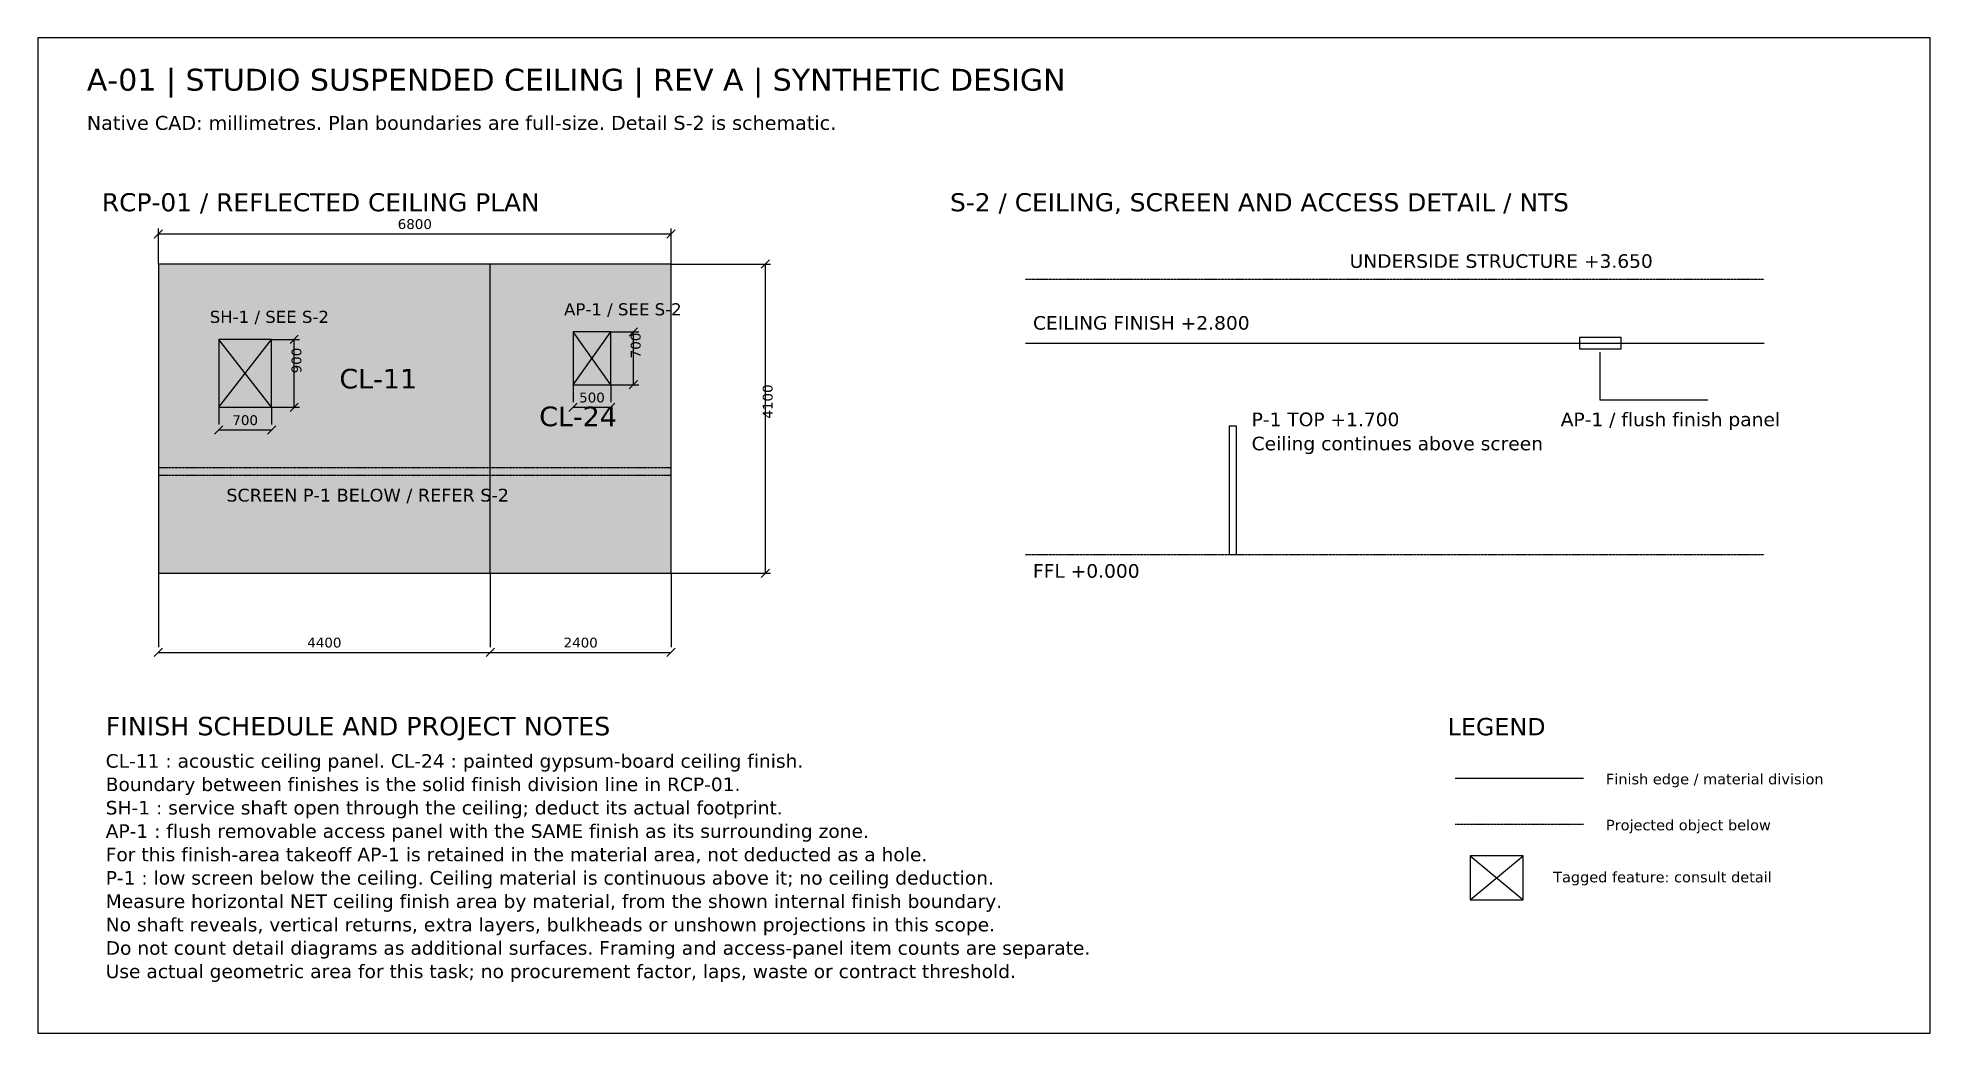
# Model space of a CAD drawing. Header units: millimetres. Extents: x 0 to 25100, y 0 to 13200.
import ezdxf
from ezdxf.enums import TextEntityAlignment as Align

# ---------------------------------------------------------------- set-up
doc = ezdxf.new("R2010")
doc.units = ezdxf.units.MM
doc.linetypes.add('DASHED', pattern=[1.524, 1.27, -0.254])
for name, color, linetype in [('ANNOTATION', 7, 'CONTINUOUS'), ('BORDER', 8, 'CONTINUOUS'), ('CONTEXT', 8, 'DASHED'), ('DIMENSION', 8, 'CONTINUOUS'), ('FILL-A', 254, 'CONTINUOUS'), ('FILL-B', 253, 'CONTINUOUS'), ('FINISH', 3, 'CONTINUOUS'), ('OPENINGS', 1, 'CONTINUOUS'), ('SYMBOL', 7, 'CONTINUOUS')]:
    doc.layers.add(name, color=color, linetype=linetype)
doc.styles.get("Standard").update_dxf_attribs({"font": 'DejaVuSans.ttf'})

msp = doc.modelspace()

# ---------------------------------------------------------------- hatches: boundary and pattern name
at = {"layer": 'FILL-A'}
msp.add_hatch(color=256, dxfattribs=at).paths.add_polyline_path([(1600, 6100), (6000, 6100), (6000, 10200), (1600, 10200)])
at = {"layer": 'FILL-B'}
msp.add_hatch(color=256, dxfattribs=at).paths.add_polyline_path([(6000, 6100), (8400, 6100), (8400, 10200), (6000, 10200)])

# ---------------------------------------------------------------- linework, layer by layer
at = {"layer": 'ANNOTATION'}
msp.add_lwpolyline([(20720, 9030), (20720, 8400), (22150, 8400)], dxfattribs=at)
at = {"layer": 'BORDER'}
msp.add_lwpolyline([(0, 0), (25100, 0), (25100, 13200), (0, 13200)], close=True, dxfattribs=at)
at = {"layer": 'CONTEXT'}
for p, q in [((13100, 10000), (22900, 10000)), ((1600, 7500), (8400, 7500)), ((1600, 7400), (8400, 7400)), ((13100, 6350), (22900, 6350)), ((18800, 2770), (20500, 2770))]:
    msp.add_line(p, q, dxfattribs=at)
at = {"layer": 'DIMENSION'}
for p, q in [((1545, 10545), (1655, 10655)), ((1600, 10200), (1600, 10670)), ((1600, 10600), (8400, 10600)), ((8345, 10545), (8455, 10655)), ((8400, 10200), (8400, 10670)), ((8400, 10200), (9720, 10200)), ((9595, 10145), (9705, 10255)), ((9650, 6100), (9650, 10200)), ((7600, 9300), (7970, 9300)), ((7845, 9245), (7955, 9355)), ((7900, 8600), (7900, 9300)), ((3100, 9200), (3470, 9200)), ((3345, 9145), (3455, 9255)), ((3400, 8300), (3400, 9200)), ((7100, 8600), (7100, 8370)), ((7600, 8600), (7600, 8370)), ((7600, 8600), (7970, 8600)), ((7845, 8545), (7955, 8655)), ((2400, 8300), (2400, 8070)), ((3100, 8300), (3100, 8070)), ((3100, 8300), (3470, 8300)), ((3345, 8245), (3455, 8355)), ((7045, 8245), (7155, 8355)), ((7100, 8300), (7600, 8300)), ((7545, 8245), (7655, 8355)), ((2345, 7945), (2455, 8055)), ((3045, 7945), (3155, 8055)), ((2400, 8000), (3100, 8000)), ((1600, 6100), (1600, 5120)), ((6000, 6100), (6000, 5120)), ((6000, 6100), (6000, 5120)), ((8400, 6100), (8400, 5120)), ((8400, 6100), (9720, 6100)), ((9595, 6045), (9705, 6155)), ((1545, 4995), (1655, 5105)), ((1600, 5050), (6000, 5050)), ((5945, 4995), (6055, 5105)), ((5945, 4995), (6055, 5105)), ((6000, 5050), (8400, 5050)), ((8345, 4995), (8455, 5105))]:
    msp.add_line(p, q, dxfattribs=at)
at = {"layer": 'FINISH'}
for p, q in [((6000, 6100), (6000, 10200)), ((13100, 9150), (22900, 9150)), ((18800, 3380), (20500, 3380))]:
    msp.add_line(p, q, dxfattribs=at)
msp.add_lwpolyline([(1600, 6100), (8400, 6100), (8400, 10200), (1600, 10200)], close=True, dxfattribs=at)
at = {"layer": 'OPENINGS'}
for p, q in [((7100, 8600), (7600, 9300)), ((7600, 8600), (7100, 9300)), ((2400, 8300), (3100, 9200)), ((3100, 8300), (2400, 9200)), ((19000, 1770), (19700, 2350)), ((19000, 2350), (19700, 1770))]:
    msp.add_line(p, q, dxfattribs=at)
for points in [[(7100, 8600), (7600, 8600), (7600, 9300), (7100, 9300)], [(2400, 8300), (3100, 8300), (3100, 9200), (2400, 9200)], [(20450, 9075), (21000, 9075), (21000, 9225), (20450, 9225)], [(19000, 1770), (19700, 1770), (19700, 2350), (19000, 2350)]]:
    msp.add_lwpolyline(points, close=True, dxfattribs=at)
at = {"layer": 'SYMBOL'}
msp.add_lwpolyline([(15800, 6350), (15900, 6350), (15900, 8050), (15800, 8050)], close=True, dxfattribs=at)

# ---------------------------------------------------------------- texts
at = {"layer": 'ANNOTATION'}
for s, height, p in [('A-01 | STUDIO SUSPENDED CEILING | REV A | SYNTHETIC DESIGN', 290, (650, 12500)), ('Native CAD: millimetres. Plan boundaries are full-size. Detail S-2 is schematic.', 185, (650, 11980)), ('RCP-01 / REFLECTED CEILING PLAN', 240, (850, 10900)), ('S-2 / CEILING, SCREEN AND ACCESS DETAIL / NTS', 240, (12100, 10900)), ('UNDERSIDE STRUCTURE +3.650', 180, (17400, 10150)), ('SH-1 / SEE S-2', 160, (2280, 9420)), ('AP-1 / SEE S-2', 160, (6980, 9520)), ('CEILING FINISH +2.800', 180, (13200, 9330)), ('CL-11', 260, (4000, 8550)), ('CL-24', 260, (6650, 8050)), ('P-1 TOP +1.700', 180, (16100, 8050)), ('AP-1 / flush finish panel', 180, (20200, 8050)), ('Ceiling continues above screen', 180, (16100, 7730)), ('FFL +0.000', 180, (13200, 6040)), ('FINISH SCHEDULE AND PROJECT NOTES', 245, (900, 3950)), ('LEGEND', 230, (18700, 3950)), ('CL-11 : acoustic ceiling panel. CL-24 : painted gypsum-board ceiling finish.', 180, (900, 3520)), ('Boundary between finishes is the solid finish division line in RCP-01.', 180, (900, 3210)), ('Finish edge / material division', 140, (20800, 3300)), ('SH-1 : service shaft open through the ceiling; deduct its actual footprint.', 180, (900, 2900)), ('AP-1 : flush removable access panel with the SAME finish as its surrounding zone.', 180, (900, 2590)), ('Projected object below', 140, (20800, 2690)), ('For this finish-area takeoff AP-1 is retained in the material area, not deducted as a hole.', 180, (900, 2280)), ('P-1 : low screen below the ceiling. Ceiling material is continuous above it; no ceiling deduction.', 180, (900, 1970)), ('Tagged feature: consult detail', 140, (20100, 2000)), ('Measure horizontal NET ceiling finish area by material, from the shown internal finish boundary.', 180, (900, 1660)), ('No shaft reveals, vertical returns, extra layers, bulkheads or unshown projections in this scope.', 180, (900, 1350)), ('Do not count detail diagrams as additional surfaces. Framing and access-panel item counts are separate.', 180, (900, 1040)), ('Use actual geometric area for this task; no procurement factor, laps, waste or contract threshold.', 180, (900, 730))]:
    msp.add_text(s, height=height, dxfattribs=at).set_placement(p)
at = {"layer": 'CONTEXT'}
msp.add_text('SCREEN P-1 BELOW / REFER S-2', height=170, dxfattribs=at).set_placement((2500, 7050))
at = {"layer": 'DIMENSION'}
for s, p in [('6800', (5000, 10665)), ('500', (7350, 8365)), ('700', (2750, 8065)), ('4400', (3800, 5115)), ('2400', (7200, 5115))]:
    msp.add_text(s, height=130, dxfattribs=at).set_placement(p, align=Align.CENTER)
for s, p in [('900', (3495, 8750)), ('700', (7995, 8950)), ('4100', (9745, 8150))]:
    msp.add_text(s, height=130, rotation=90, dxfattribs=at).set_placement(p)

doc.saveas('drawing.dxf')
